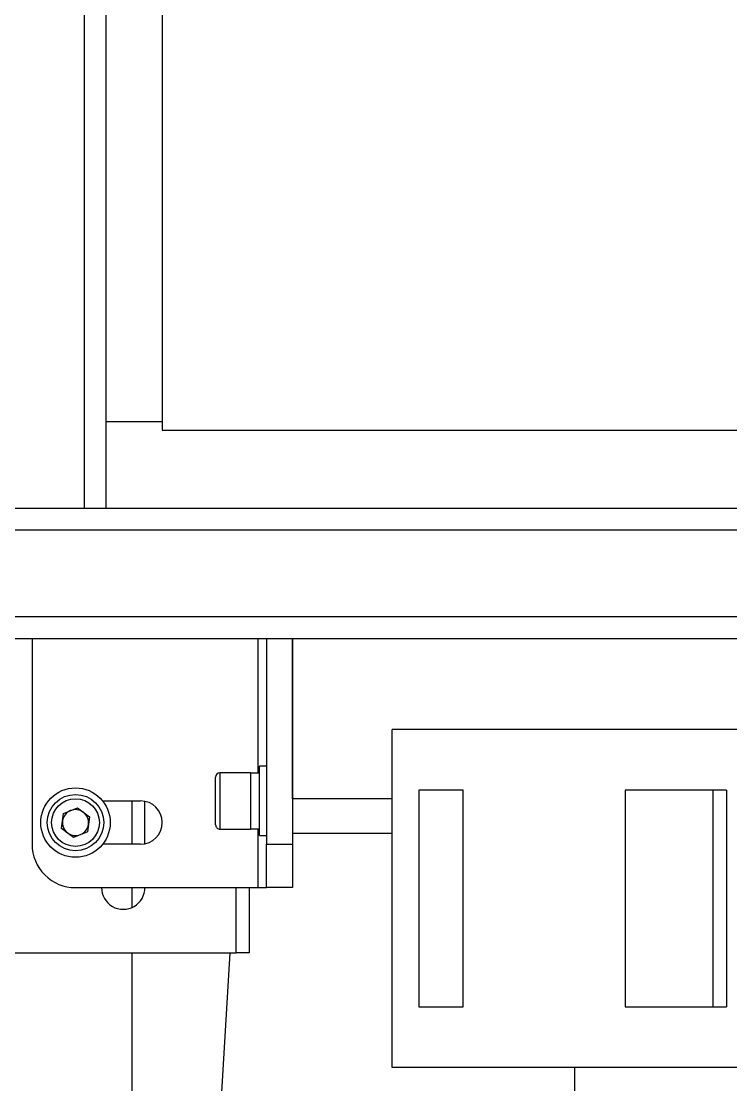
# Model space of a CAD drawing. Header units: millimetres. Extents: x 6622 to 532820, y 3370 to 359312.
# Drawn here: x 458845.5 to 459009, y 313492 to 313737.3 of the extents above; entities that cross this region are included whole.
import ezdxf

# ---------------------------------------------------------------- set-up
doc = ezdxf.new("R2010")
doc.units = ezdxf.units.MM

# ---------------------------------------------------------------- blocks, each defined once
blk = doc.blocks.new('A$C6F3A12F4')
at = {"color": 2, "linetype": 'Continuous', "lineweight": 25}
for p, q in [((1051.2, 1685), (1051.2, 1481)), ((1129.2, 1685), (1129.2, 1481)), ((982.2, 1428), (982.2, 1614)), ((1000.2, 1415), (1000.2, 1605)), ((1005.2, 1385), (1005.2, 1605)), ((1025.2, 1385), (1025.2, 1605)), ((1030.2, 1385), (1030.2, 1605)), ((1065.2, 1558), (1115.2, 1558)), ((1065.2, 1558), (1065.2, 1534.67)), ((1115.2, 1534.67), (1115.2, 1558)), ((1065.2, 1554.86), (1115.2, 1554.86)), ((1065.2, 1534.67), (1115.2, 1534.67)), ((1129.2, 1523), (1285.2, 1523)), ((1115.2, 1497.34), (1065.2, 1497.34)), ((1065.2, 1497.34), (1065.2, 1487.13)), ((1115.2, 1487.13), (1115.2, 1497.34)), ((1065.2, 1487.13), (1115.2, 1487.13)), ((1129.2, 1481), (1051.2, 1481)), ((1067.2, 1481), (1067.2, 1458)), ((1075.2, 1481), (1075.2, 1458)), ((1030.2, 1458), (1077.7, 1458)), ((1067.2, 1458), (1030.2, 1458)), ((1077.7, 1452), (1077.7, 1458)), ((1077.7, 1458), (1087.7, 1458)), ((1087.7, 1458), (1087.7, 1452)), ((1030.2, 1452), (1077.7, 1452)), ((1059.7, 1452), (1059.7, 1450.4)), ((1075.7, 1450.4), (1075.7, 1452)), ((1087.7, 1452), (1077.7, 1452)), ((1087.7, 1450), (1087.7, 1452)), ((1030.2, 1450), (1061.26, 1450)), ((1067.7, 1450.4), (1059.7, 1450.4)), ((1075.7, 1450.4), (1067.7, 1450.4)), ((1074.14, 1448.3), (1074.14, 1450.4)), ((1074.14, 1450), (1087.7, 1450)), ((1087.7, 1408), (1087.7, 1450)), ((1061.2, 1448.3), (1061.2, 1441.3)), ((1061.2, 1448.3), (1074.2, 1448.3)), ((1074.2, 1441.3), (1074.2, 1448.3)), ((1087.7, 1448), (1102.7, 1448)), ((1102.7, 1448), (1102.7, 1445)), ((1102.7, 1445), (1087.7, 1445)), ((1102.7, 1393), (1102.7, 1445)), ((1148.86, 1440.88), (1102.7, 1443.62)), ((1061.2, 1441.3), (1074.2, 1441.3)), ((1073.2, 1440.3), (1062.2, 1440.3)), ((67.2, 1428), (982.2, 1428)), ((980.2, 1415), (980.2, 1428)), ((1067.7, 1414.24), (1067.7, 1423)), ((1077.6, 1424), (1067.8, 1424)), ((1077.7, 1423), (1077.7, 1414.24)), ((1067.7, 1421), (1077.7, 1421)), ((1087.7, 1421), (1092.28, 1421)), ((1102.7, 1421), (1144.7, 1421)), ((600.2, 1415), (1000.2, 1415)), ((1000.2, 1410), (1000.2, 1415)), ((1069.27, 1408.46), (1071.38, 1411.2)), ((1071.38, 1411.2), (1074.81, 1410.75)), ((1074.81, 1410.75), (1076.13, 1407.54)), ((600.2, 1410), (1000.2, 1410)), ((1000.2, 1390), (1000.2, 1410)), ((1070.59, 1405.25), (1069.27, 1408.46)), ((1076.13, 1407.54), (1074.02, 1404.8)), ((1074.02, 1404.8), (1070.59, 1405.25)), ((1030.2, 1398), (1077.7, 1398))]:
    blk.add_line(p, q, dxfattribs=at)
for radius in [8, 6.5, 5.5]:
    blk.add_circle((1072.7, 1408), radius, dxfattribs=at)
for centre, radius, start, end in [((1062.2, 1441.3), 1, 180, 270), ((1073.2, 1441.3), 1, 270, 0), ((1072.7, 1423), 5, 0, 180), ((1087.7, 1419), 5, 270, 90), ((1072.7, 1408), 3, 82.4483, 142.4483), ((1072.7, 1408), 3, 22.4483, 82.4483), ((1072.7, 1408), 3, 142.4483, 202.4483), ((1072.7, 1408), 3, 322.4483, 22.4483), ((1077.7, 1408), 10, 270, 0), ((1072.7, 1408), 3, 202.4483, 262.4483), ((1072.7, 1408), 3, 262.4483, 322.4483)]:
    blk.add_arc(centre, radius, start, end, dxfattribs=at)
for centre, start_param, end_param in [((1067.7, 1450.4), 1.570796, 1.760193), ((1067.7, 1448.3), 1.476524, 1.570796)]:
    blk.add_ellipse(centre, major_axis=(0, 11.15), ratio=0.57735, start_param=start_param, end_param=end_param, dxfattribs=at)

msp = doc.modelspace()

# ---------------------------------------------------------------- block references
at = {"color": 0, "rotation": 270}
msp.add_blockref('A$C6F3A12F4', (457450, 314625.198), dxfattribs=at)

doc.saveas('drawing.dxf')
